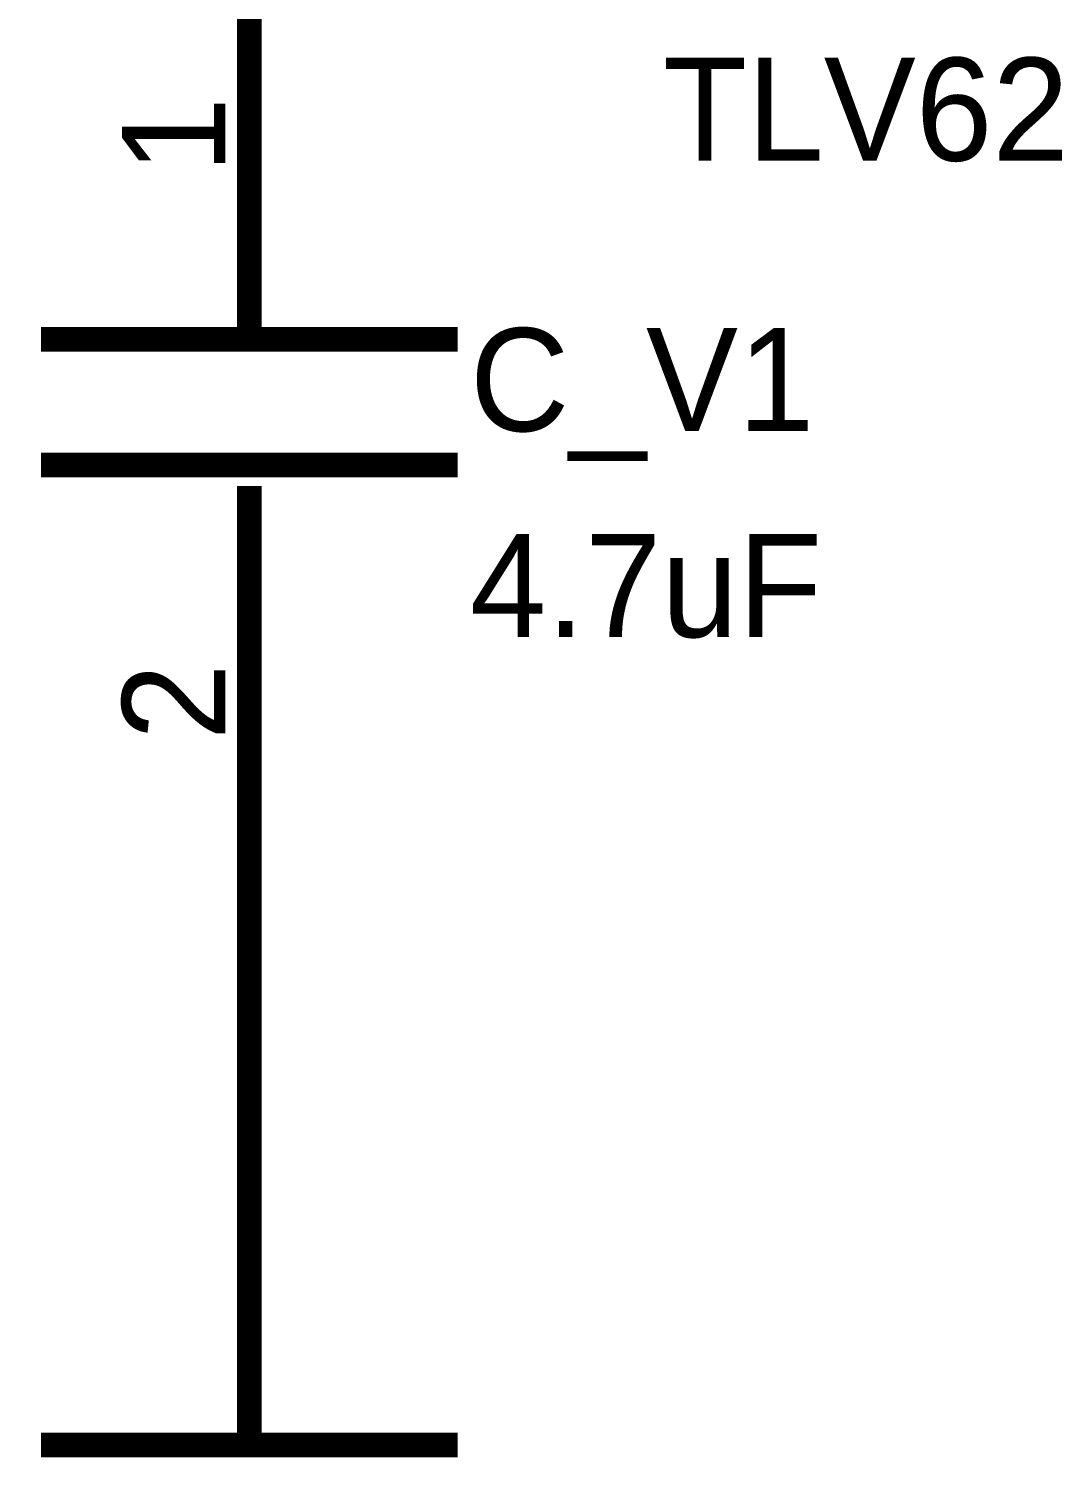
# Model space of a CAD drawing. Header units: inches. Extents: x 0 to 16.9, y 0 to 11.7.
# Drawn here: x 3.084 to 3.577, y 9.028 to 9.713 of the extents above; entities that cross this region are included whole.
import ezdxf

# ---------------------------------------------------------------- set-up
doc = ezdxf.new("R2010")
doc.units = ezdxf.units.IN
doc.header["$MEASUREMENT"] = 0
doc.layers.add('Sheet', color=255, linetype='Continuous')

msp = doc.modelspace()

# ---------------------------------------------------------------- linework, layer by layer
at = {"layer": 'Sheet'}
for points in [[(3.19028, 9.83387, 0.0118, 0.0118, 0), (3.19028, 9.63361, 0.0118, 0.0118, 0)], [(3.19028, 9.56377, 0.0118, 0.0118, 0), (3.19028, 9.63361, 0.0118, 0.0118, 0)], [(3.19028, 9.56377, 0.0118, 0.0118, 0), (3.19028, 9.59387, 0.0118, 0.0118, 0)], [(3.29019, 9.56377, 0.0118, 0.0118, 0), (3.09036, 9.56377, 0.0118, 0.0118, 0)], [(3.29019, 9.50358, 0.0118, 0.0118, 0), (3.09036, 9.50358, 0.0118, 0.0118, 0)], [(3.19028, 9.49355, 0.0118, 0.0118, 0), (3.19028, 9.43374, 0.0118, 0.0118, 0)], [(3.19028, 9.49355, 0.0118, 0.0118, 0), (3.19028, 9.48351, 0.0118, 0.0118, 0)], [(3.19028, 9.43374, 0.0118, 0.0118, 0), (3.19028, 9.13355, 0.0118, 0.0118, 0)], [(3.19028, 9.13355, 0.0118, 0.0118, 0), (3.19028, 9.03361, 0.0118, 0.0118, 0)], [(3.09036, 9.03361, 0.0118, 0.0118, 0), (3.29019, 9.03361, 0.0118, 0.0118, 0)]]:
    msp.add_lwpolyline(points, format="xyseb", dxfattribs=at)

# ---------------------------------------------------------------- texts
for s, height, p in [('TLV62569DBVR', 0.0493893, (3.38856, 9.64943)), ('C_V1', 0.049389, (3.29598, 9.51978)), ('4.7uF', 0.049389, (3.29598, 9.42101))]:
    msp.add_text(s, height=height, dxfattribs=at).set_placement(p)
for s, p in [('1', (3.1787, 9.64326)), ('2', (3.1787, 9.37162))]:
    msp.add_text(s, height=0.04939, rotation=90, dxfattribs=at).set_placement(p)

doc.saveas('drawing.dxf')
